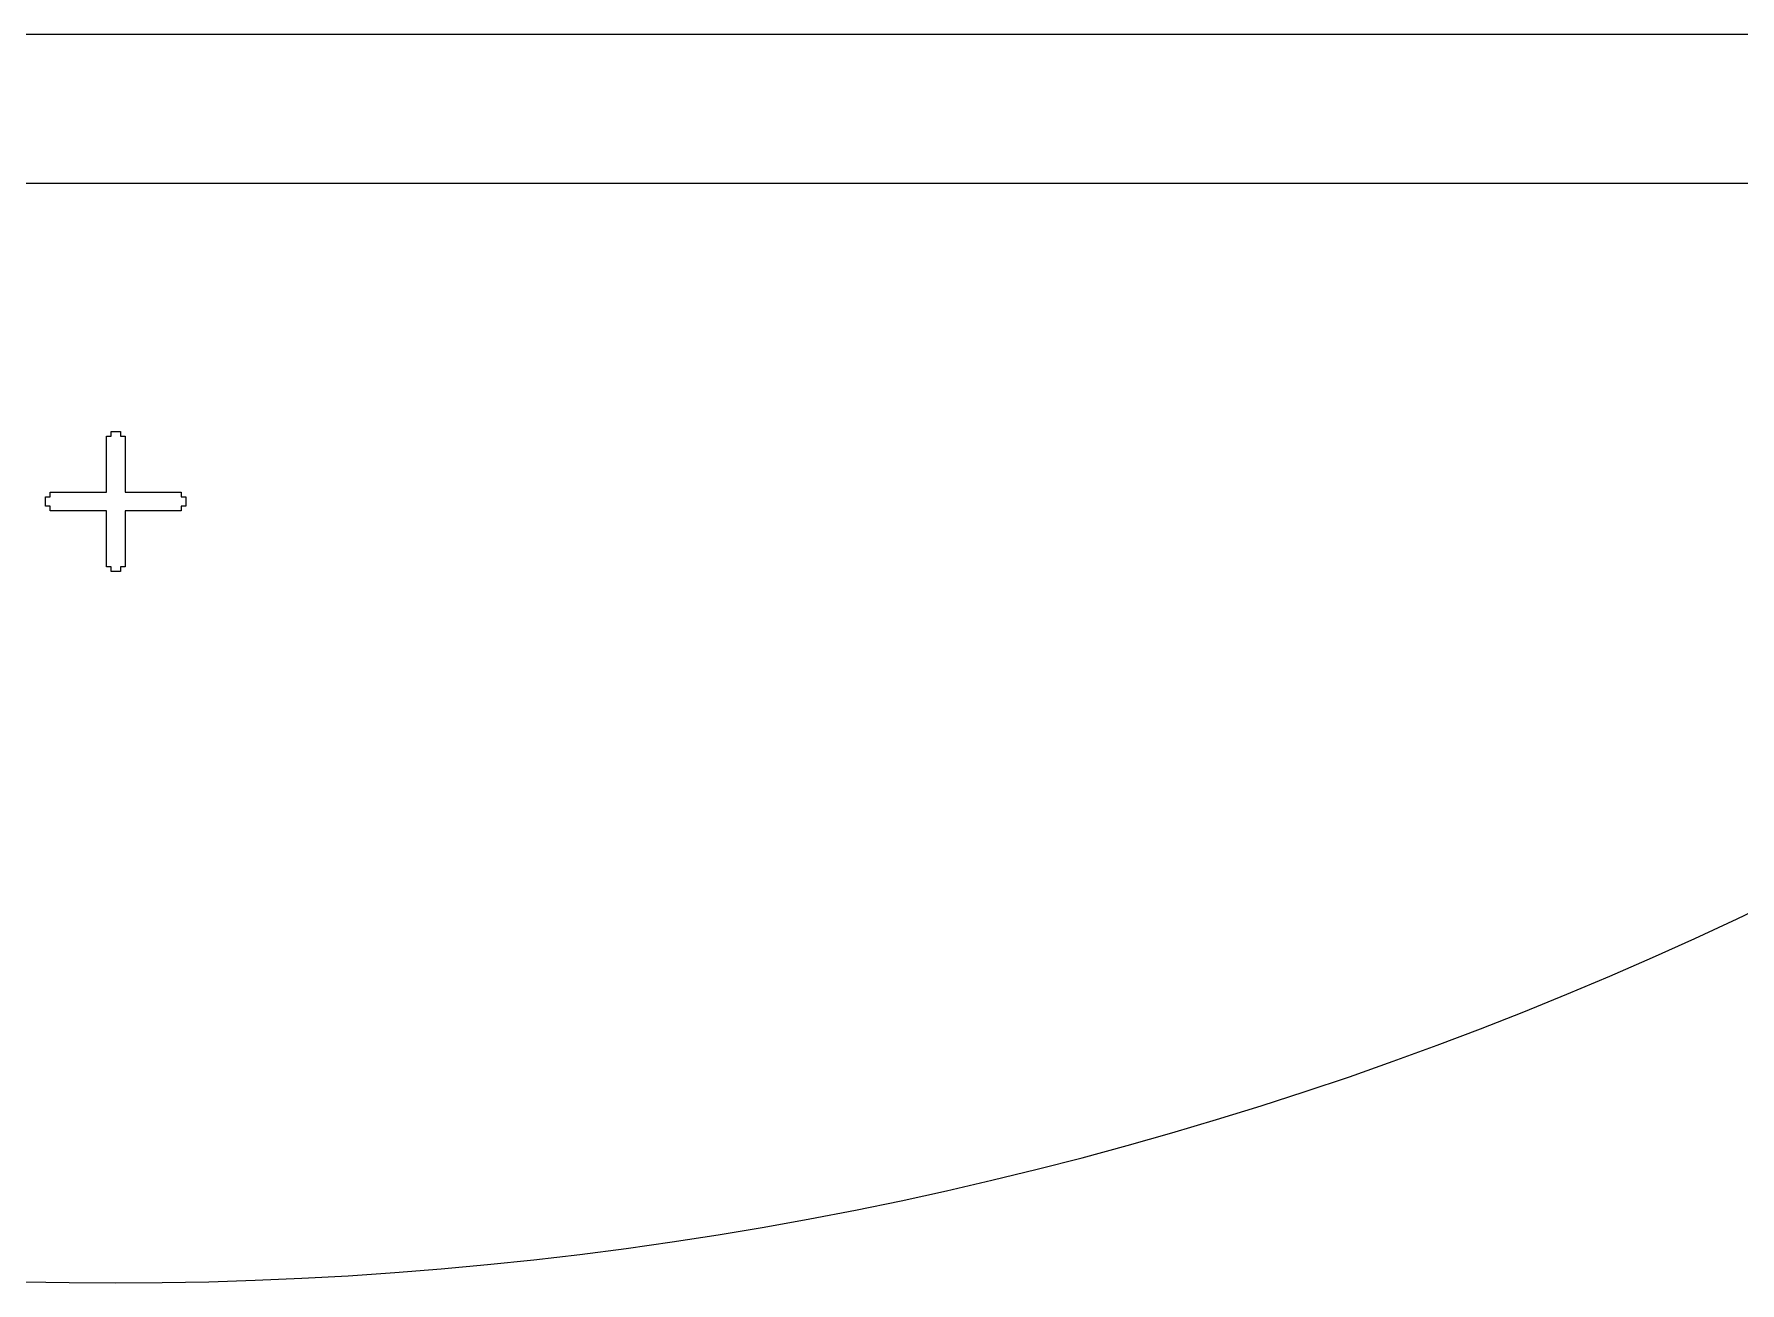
# Model space of a CAD drawing. Extents: x -18 to 83, y -18 to 83.
# Drawn here: x 31.16 to 53.96, y -18.45 to -1.75 of the extents above; entities that cross this region are included whole.
import ezdxf

# ---------------------------------------------------------------- set-up
doc = ezdxf.new("R2010")
doc.units = 0

msp = doc.modelspace()

# ---------------------------------------------------------------- linework, layer by layer
for p, q in [((-1.75, -1.75), (66.25, -1.75)), ((67.25, -3.75), (-2.75, -3.75)), ((32.1875, -7.125), (32.1875, -7.0625)), ((32.1875, -7.0625), (32.3125, -7.0625)), ((32.3125, -7.0625), (32.3125, -7.125)), ((32.125, -7.875), (32.125, -7.125)), ((32.125, -7.125), (32.1875, -7.125)), ((32.3125, -7.125), (32.375, -7.125)), ((32.375, -7.125), (32.375, -7.875)), ((31.3125, -8.0625), (31.3125, -7.9375)), ((31.3125, -7.9375), (31.375, -7.9375)), ((31.375, -7.9375), (31.375, -7.875)), ((31.375, -7.875), (32.125, -7.875)), ((32.375, -7.875), (33.125, -7.875)), ((33.125, -7.875), (33.125, -7.9375)), ((33.125, -7.9375), (33.1875, -7.9375)), ((33.1875, -7.9375), (33.1875, -8.0625)), ((31.375, -8.0625), (31.3125, -8.0625)), ((31.375, -8.125), (31.375, -8.0625)), ((32.125, -8.125), (31.375, -8.125)), ((32.125, -8.875), (32.125, -8.125)), ((33.125, -8.125), (32.375, -8.125)), ((32.375, -8.125), (32.375, -8.875)), ((33.1875, -8.0625), (33.125, -8.0625)), ((33.125, -8.0625), (33.125, -8.125)), ((32.1875, -8.875), (32.125, -8.875)), ((32.1875, -8.9375), (32.1875, -8.875)), ((32.375, -8.875), (32.3125, -8.875)), ((32.3125, -8.875), (32.3125, -8.9375)), ((32.3125, -8.9375), (32.1875, -8.9375)), ((53.927, -13.5822), (54.4878, -13.3128)), ((53.363, -13.8448), (53.927, -13.5822)), ((52.7957, -14.1004), (53.363, -13.8448)), ((52.2254, -14.3491), (52.7957, -14.1004)), ((51.652, -14.5907), (52.2254, -14.3491)), ((51.0758, -14.8253), (51.652, -14.5907)), ((50.4967, -15.0527), (51.0758, -14.8253)), ((49.3303, -15.4863), (49.9148, -15.2731)), ((49.9148, -15.2731), (50.4967, -15.0527)), ((48.7432, -15.6923), (49.3303, -15.4863)), ((48.1537, -15.8911), (48.7432, -15.6923)), ((47.5617, -16.0826), (48.1537, -15.8911)), ((46.9674, -16.2669), (47.5617, -16.0826)), ((46.3709, -16.4438), (46.9674, -16.2669)), ((45.1717, -16.7757), (45.7723, -16.6134)), ((45.7723, -16.6134), (46.3709, -16.4438)), ((44.5691, -16.9306), (45.1717, -16.7757)), ((43.3584, -17.2181), (43.9646, -17.078)), ((43.9646, -17.078), (44.5691, -16.9306)), ((42.7505, -17.3507), (43.3584, -17.2181)), ((41.5301, -17.5934), (42.1411, -17.4758)), ((42.1411, -17.4758), (42.7505, -17.3507)), ((40.3041, -17.8062), (40.9178, -17.7036)), ((40.9178, -17.7036), (41.5301, -17.5934)), ((38.4562, -18.0687), (39.0732, -17.9888)), ((39.0732, -17.9888), (39.6892, -17.9012)), ((39.6892, -17.9012), (40.3041, -17.8062)), ((36.5999, -18.263), (37.2195, -18.2059)), ((37.2195, -18.2059), (37.8383, -18.1411)), ((37.8383, -18.1411), (38.4562, -18.0687)), ((31.0058, -18.4347), (31.6278, -18.4462)), ((31.6278, -18.4462), (32.25, -18.45)), ((32.25, -18.45), (32.8722, -18.4462)), ((32.8722, -18.4462), (33.4942, -18.4347)), ((33.4942, -18.4347), (34.1161, -18.4156)), ((34.1161, -18.4156), (34.7377, -18.3889)), ((34.7377, -18.3889), (35.3589, -18.3546)), ((35.3589, -18.3546), (35.9797, -18.3126)), ((35.9797, -18.3126), (36.5999, -18.263))]:
    msp.add_line(p, q)

doc.saveas('drawing.dxf')
